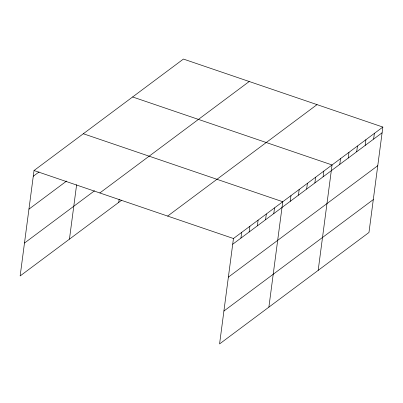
<?xml version="1.0" encoding="UTF-8"?>
<svg xmlns="http://www.w3.org/2000/svg" width="403" height="403" viewBox="0 0 403 403"><rect width="100%" height="100%" fill="white"/><g stroke="black" fill="none" stroke-linecap="round" stroke-linejoin="round"><path stroke-width="0.6" d="M382.85 127.061L233.458 238.516L219.58 343.93L368.972 232.476L382.85 127.061L183.42 59.07L34.028 170.524L20.15 275.939L121.736 200.15M69.447 239.16L76.62 184.7M118.749 202.382L119.157 199.278M240.923 238.118L241.674 232.385M249.14 231.992L249.89 226.254M257.356 225.861L258.111 220.124M265.572 219.731L266.328 213.993M273.788 213.6L274.544 207.862M268.882 307.146L282.76 201.737L83.325 133.746M290.22 201.339L290.976 195.606M298.437 195.208L299.192 189.475M306.653 189.083L307.408 183.345M314.869 182.952L315.625 177.214M323.085 176.821L323.841 171.084M318.179 270.368L332.057 164.953L132.627 96.967M339.769 164.374L340.525 158.641M348.232 158.062L348.988 152.324M356.7 151.745L357.456 146.007M365.163 145.428L365.919 139.695M373.631 139.111L374.387 133.378M33.273 176.257L39.071 171.935M28.94 209.152L66.641 181.028M24.482 243.044L94.564 190.76M99.838 192.961L249.23 81.507M167.648 216.079L317.035 104.624M232.702 244.248L382.094 132.799M228.375 277.143L377.762 165.693M223.912 311.035L373.304 199.581M34.028 170.524L233.458 238.516"/></g></svg>
